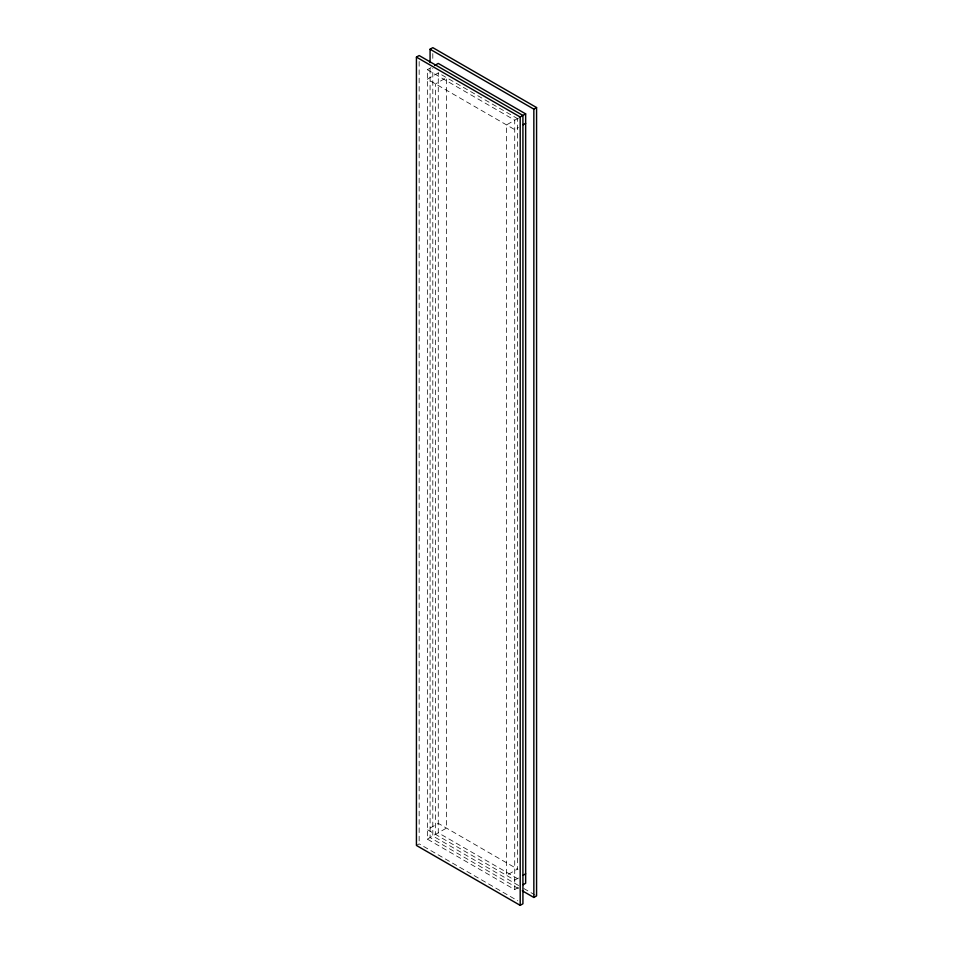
<?xml version="1.0" encoding="UTF-8"?>
<svg xmlns="http://www.w3.org/2000/svg" width="953" height="953" viewBox="0 0 953 953"><rect width="100%" height="100%" fill="white"/><g stroke="black" fill="none" stroke-linecap="round" stroke-linejoin="round"><path stroke-width="0.71" stroke-dasharray="4.76 3.57" d="M518.372 887.481L514.727 889.578L427.349 839.128L427.349 69.724L430.982 67.615M517.944 118.875L438.273 72.881L427.349 79.182L514.727 129.632L518.372 127.535M518.372 118.077L506.543 124.903L506.543 875.39L517.467 869.088L517.467 118.601M416.425 845.442L419.153 843.858L517.801 900.811M427.349 839.128L446.457 828.097L446.457 77.61L435.533 83.912L435.533 834.399M518.372 878.023L514.727 880.119L427.349 829.67L438.273 823.368L517.944 869.362M427.349 69.724L514.727 120.173L514.727 889.578M517.944 878.821L438.273 832.827L438.273 72.881M518.646 885.54L432.805 835.984L432.805 68.473M523.769 888.494L535.3 895.153M518.48 888.589L430.077 837.556L430.077 68.568M432.805 53.594L432.805 61.04M419.153 61.48L419.153 843.858"/><path stroke-width="1.43" d="M416.425 57.109L419.153 55.536L522.923 115.444L522.923 903.778L520.195 905.35L416.425 845.442L416.425 57.109L520.195 117.016L525.651 113.872L525.651 883.276L523.233 884.682M430.077 62.612L430.077 49.222L432.805 47.65L536.575 107.558L536.575 895.891L533.847 897.464L522.315 890.805M434.628 65.519L438.273 63.422L525.651 113.872M430.077 49.222L533.847 109.142L536.575 107.558M523.233 124.736L525.651 123.33M523.233 875.223L525.651 873.818M533.847 109.142L533.847 897.464M520.195 117.016L520.195 905.35"/></g></svg>
